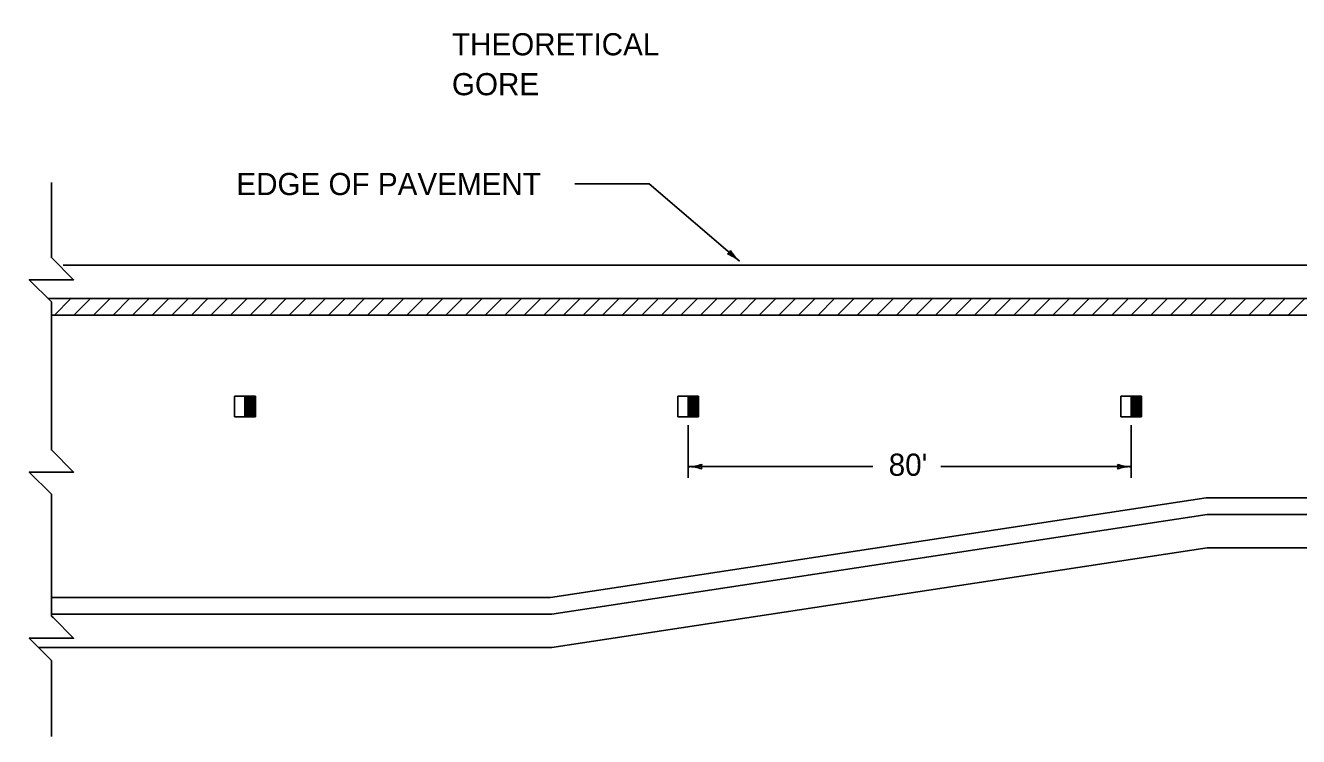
# Model space of a CAD drawing. Extents: x 999.3 to 1036.6, y 999.5 to 1022.6.
# Drawn here: x 1019.22 to 1030.71, y 1009.24 to 1015.66 of the extents above; entities that cross this region are included whole.
import ezdxf

# ---------------------------------------------------------------- set-up
doc = ezdxf.new("R2010")
doc.units = 0
doc.layers.add('Level 1', color=7, linetype='Continuous')

msp = doc.modelspace()

# ---------------------------------------------------------------- linework, layer by layer
at = {"layer": 'Level 1'}
for p, q in [((1019.483, 1013.045), (1019.633, 1013.195)), ((1019.659, 1013.045), (1019.809, 1013.195)), ((1019.836, 1013.045), (1019.986, 1013.195)), ((1020.013, 1013.045), (1020.163, 1013.195)), ((1020.19, 1013.045), (1020.34, 1013.195)), ((1020.367, 1013.045), (1020.517, 1013.195)), ((1020.543, 1013.045), (1020.693, 1013.195)), ((1020.72, 1013.045), (1020.87, 1013.195)), ((1020.897, 1013.045), (1021.047, 1013.195)), ((1021.074, 1013.045), (1021.224, 1013.195)), ((1021.25, 1013.045), (1021.4, 1013.195)), ((1021.427, 1013.045), (1021.577, 1013.195)), ((1021.604, 1013.045), (1021.754, 1013.195)), ((1021.781, 1013.045), (1021.931, 1013.195)), ((1021.958, 1013.045), (1022.108, 1013.195)), ((1022.134, 1013.045), (1022.284, 1013.195)), ((1022.311, 1013.045), (1022.461, 1013.195)), ((1022.488, 1013.045), (1022.638, 1013.195)), ((1022.665, 1013.045), (1022.815, 1013.195)), ((1022.841, 1013.045), (1022.991, 1013.195)), ((1023.018, 1013.045), (1023.168, 1013.195)), ((1023.195, 1013.045), (1023.345, 1013.195)), ((1023.372, 1013.045), (1023.522, 1013.195)), ((1023.549, 1013.045), (1023.699, 1013.195)), ((1023.725, 1013.045), (1023.875, 1013.195)), ((1023.902, 1013.045), (1024.052, 1013.195)), ((1024.079, 1013.045), (1024.229, 1013.195)), ((1024.256, 1013.045), (1024.406, 1013.195)), ((1024.432, 1013.045), (1024.582, 1013.195)), ((1024.609, 1013.045), (1024.759, 1013.195)), ((1024.786, 1013.045), (1024.936, 1013.195)), ((1024.963, 1013.045), (1025.113, 1013.195)), ((1025.14, 1013.045), (1025.29, 1013.195)), ((1025.316, 1013.045), (1025.466, 1013.195)), ((1025.493, 1013.045), (1025.643, 1013.195)), ((1025.67, 1013.045), (1025.82, 1013.195)), ((1025.847, 1013.045), (1025.997, 1013.195)), ((1026.023, 1013.045), (1026.173, 1013.195)), ((1026.2, 1013.045), (1026.35, 1013.195)), ((1026.377, 1013.045), (1026.527, 1013.195)), ((1026.554, 1013.045), (1026.704, 1013.195)), ((1026.731, 1013.045), (1026.881, 1013.195)), ((1026.907, 1013.045), (1027.057, 1013.195)), ((1027.084, 1013.045), (1027.234, 1013.195)), ((1027.261, 1013.045), (1027.411, 1013.195)), ((1027.438, 1013.045), (1027.588, 1013.195)), ((1027.614, 1013.045), (1027.764, 1013.195)), ((1027.791, 1013.045), (1027.941, 1013.195)), ((1027.968, 1013.045), (1028.118, 1013.195)), ((1028.145, 1013.045), (1028.295, 1013.195)), ((1028.322, 1013.045), (1028.472, 1013.195)), ((1028.498, 1013.045), (1028.648, 1013.195)), ((1028.675, 1013.045), (1028.825, 1013.195)), ((1028.852, 1013.045), (1029.002, 1013.195)), ((1029.029, 1013.045), (1029.179, 1013.195)), ((1029.205, 1013.045), (1029.355, 1013.195)), ((1029.382, 1013.045), (1029.532, 1013.195)), ((1029.559, 1013.045), (1029.709, 1013.195)), ((1029.736, 1013.045), (1029.886, 1013.195)), ((1029.913, 1013.045), (1030.063, 1013.195)), ((1030.089, 1013.045), (1030.239, 1013.195)), ((1030.266, 1013.045), (1030.416, 1013.195)), ((1030.443, 1013.045), (1030.593, 1013.195)), ((1030.62, 1013.045), (1030.77, 1013.195)), ((1021.11, 1012.127), (1021.11, 1012.314)), ((1021.11, 1012.314), (1021.204, 1012.314)), ((1021.298, 1012.314), (1021.204, 1012.314)), ((1021.204, 1012.314), (1021.204, 1012.127)), ((1021.209, 1012.314), (1021.209, 1012.127)), ((1021.214, 1012.314), (1021.214, 1012.127)), ((1021.219, 1012.314), (1021.219, 1012.127)), ((1021.224, 1012.314), (1021.224, 1012.127)), ((1021.229, 1012.314), (1021.229, 1012.127)), ((1021.234, 1012.314), (1021.234, 1012.127)), ((1021.239, 1012.314), (1021.239, 1012.127)), ((1021.244, 1012.314), (1021.244, 1012.127)), ((1021.249, 1012.314), (1021.249, 1012.127)), ((1021.254, 1012.314), (1021.254, 1012.127)), ((1021.259, 1012.314), (1021.259, 1012.127)), ((1021.264, 1012.314), (1021.264, 1012.127)), ((1021.269, 1012.314), (1021.269, 1012.127)), ((1021.274, 1012.314), (1021.274, 1012.127)), ((1021.279, 1012.314), (1021.279, 1012.127)), ((1021.284, 1012.314), (1021.284, 1012.127)), ((1021.289, 1012.314), (1021.289, 1012.127)), ((1021.294, 1012.314), (1021.294, 1012.127)), ((1021.298, 1012.127), (1021.298, 1012.314)), ((1025.11, 1012.127), (1025.11, 1012.314)), ((1025.11, 1012.314), (1025.204, 1012.314)), ((1025.298, 1012.314), (1025.204, 1012.314)), ((1025.204, 1012.314), (1025.204, 1012.127)), ((1025.209, 1012.314), (1025.209, 1012.127)), ((1025.214, 1012.314), (1025.214, 1012.127)), ((1025.219, 1012.314), (1025.219, 1012.127)), ((1025.224, 1012.314), (1025.224, 1012.127)), ((1025.229, 1012.314), (1025.229, 1012.127)), ((1025.234, 1012.314), (1025.234, 1012.127)), ((1025.239, 1012.314), (1025.239, 1012.127)), ((1025.244, 1012.314), (1025.244, 1012.127)), ((1025.249, 1012.314), (1025.249, 1012.127)), ((1025.254, 1012.314), (1025.254, 1012.127)), ((1025.259, 1012.314), (1025.259, 1012.127)), ((1025.264, 1012.314), (1025.264, 1012.127)), ((1025.269, 1012.314), (1025.269, 1012.127)), ((1025.274, 1012.314), (1025.274, 1012.127)), ((1025.279, 1012.314), (1025.279, 1012.127)), ((1025.284, 1012.314), (1025.284, 1012.127)), ((1025.289, 1012.314), (1025.289, 1012.127)), ((1025.294, 1012.314), (1025.294, 1012.127)), ((1025.298, 1012.127), (1025.298, 1012.314)), ((1029.11, 1012.127), (1029.11, 1012.314)), ((1029.11, 1012.314), (1029.204, 1012.314)), ((1029.298, 1012.314), (1029.204, 1012.314)), ((1029.204, 1012.314), (1029.204, 1012.127)), ((1029.209, 1012.314), (1029.209, 1012.127)), ((1029.214, 1012.314), (1029.214, 1012.127)), ((1029.219, 1012.314), (1029.219, 1012.127)), ((1029.224, 1012.314), (1029.224, 1012.127)), ((1029.229, 1012.314), (1029.229, 1012.127)), ((1029.234, 1012.314), (1029.234, 1012.127)), ((1029.239, 1012.314), (1029.239, 1012.127)), ((1029.244, 1012.314), (1029.244, 1012.127)), ((1029.249, 1012.314), (1029.249, 1012.127)), ((1029.254, 1012.314), (1029.254, 1012.127)), ((1029.259, 1012.314), (1029.259, 1012.127)), ((1029.264, 1012.314), (1029.264, 1012.127)), ((1029.269, 1012.314), (1029.269, 1012.127)), ((1029.274, 1012.314), (1029.274, 1012.127)), ((1029.279, 1012.314), (1029.279, 1012.127)), ((1029.284, 1012.314), (1029.284, 1012.127)), ((1029.289, 1012.314), (1029.289, 1012.127)), ((1029.294, 1012.314), (1029.294, 1012.127)), ((1029.298, 1012.127), (1029.298, 1012.314)), ((1021.204, 1012.127), (1021.11, 1012.127)), ((1021.204, 1012.127), (1021.298, 1012.127)), ((1025.204, 1012.127), (1025.11, 1012.127)), ((1025.204, 1012.127), (1025.298, 1012.127)), ((1025.204, 1012.052), (1025.204, 1011.577)), ((1029.204, 1012.127), (1029.11, 1012.127)), ((1029.204, 1012.127), (1029.298, 1012.127)), ((1029.204, 1012.052), (1029.204, 1011.577)), ((1025.204, 1011.677), (1026.873, 1011.677)), ((1027.485, 1011.677), (1029.204, 1011.677))]:
    msp.add_line(p, q, dxfattribs=at)
for points in [[(1019.457, 1014.24), (1019.457, 1013.563), (1019.657, 1013.363), (1019.257, 1013.363), (1019.457, 1013.163), (1019.457, 1011.828), (1019.657, 1011.628), (1019.257, 1011.628), (1019.457, 1011.428), (1019.457, 1010.328), (1019.471, 1010.314)], [(1024.181, 1014.229), (1024.854, 1014.229), (1025.667, 1013.531)], [(1034.454, 1013.495), (1019.564, 1013.495)], [(1034.454, 1013.195), (1019.425, 1013.195)], [(1034.454, 1013.045), (1019.457, 1013.045)], [(1019.457, 1010.495), (1023.963, 1010.495), (1029.88, 1011.395), (1034.454, 1011.395)], [(1019.457, 1010.345), (1023.975, 1010.345), (1029.891, 1011.245), (1034.454, 1011.245)], [(1019.34, 1010.045), (1023.975, 1010.045), (1029.891, 1010.945), (1034.454, 1010.945)], [(1019.471, 1010.314), (1019.657, 1010.128), (1019.257, 1010.128), (1019.457, 1009.928), (1019.457, 1009.241)]]:
    msp.add_lwpolyline(points, dxfattribs=at)
for centre, radius, start, end in [((1025.725, 985.629), 31.523, 89.7556, 121.9172), ((1025.725, 985.629), 31.373, 89.7545, 121.9216), ((1025.725, 985.629), 31.073, 89.7521, 121.9305), ((1025.555, 1013.628), 0.0312, 278.1501, 0.2668), ((1025.922, 1013.828), 0.391, 210.7227, 229.3694), ((1025.413, 1013.235), 0.391, 49.3755, 68.0443), ((1025.413, 1013.235), 0.391, 49.3633, 49.3755), ((1025.204, 1012.067), 0.391, 270, 288.6688), ((1025.204, 1011.286), 0.391, 71.3472, 89.9939), ((1025.204, 1012.067), 0.391, 269.9878, 270), ((1025.353, 1011.677), 0.0312, 138.7746, 220.8913), ((1029.056, 1011.677), 0.0312, 318.7746, 40.8913), ((1029.204, 1012.067), 0.391, 251.3472, 269.9939), ((1029.204, 1011.286), 0.391, 90, 108.6688), ((1029.204, 1011.286), 0.391, 89.9878, 90)]:
    msp.add_arc(centre, radius, start, end, dxfattribs=at)

# ---------------------------------------------------------------- texts
for s, p in [('THEORETICAL', (1023.072, 1015.388)), ('GORE', (1023.072, 1015.028)), ('EDGE OF PAVEMENT', (1021.126, 1014.127)), ("80'", (1027.015, 1011.594))]:
    msp.add_text(s, height=0.2, dxfattribs=at).set_placement(p)

doc.saveas('drawing.dxf')
